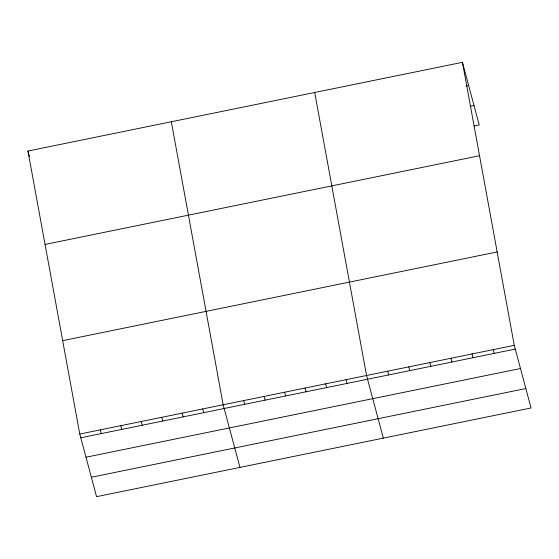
<?xml version="1.0" encoding="UTF-8"?>
<svg xmlns="http://www.w3.org/2000/svg" width="559" height="559" viewBox="0 0 559 559"><rect width="100%" height="100%" fill="white"/><g stroke="black" fill="none" stroke-linecap="round" stroke-linejoin="round"><path stroke-width="0.84" d="M462.433 62.328L514.266 345.343L531.05 407.972L96.567 496.671L79.783 434.043L27.95 151.028L462.433 62.328L479.217 124.957L474.151 125.992M466.108 86.016L468.638 85.499M470.629 106.21L474.004 105.525M45.055 244.423L479.538 155.723M62.678 340.648L497.161 251.948M79.783 434.043L514.266 345.343M80.789 437.774L515.272 349.082M85.995 457.213L520.478 368.514M91.362 477.239L525.844 388.54M493.164 349.654L494.163 353.386M472.062 353.959L473.061 357.697M450.959 358.27L451.958 362.001M429.857 362.581L430.856 366.313M408.755 366.886L409.754 370.617M387.646 371.197L388.652 374.928M383.327 438.13L366.543 375.501L314.71 92.487M346.063 379.687L347.062 383.418M325.583 383.865L326.582 387.597M305.095 388.044L306.094 391.782M284.615 392.229L285.614 395.961M264.127 396.408L265.134 400.146M243.647 400.593L244.646 404.325M239.944 467.401L223.167 404.772L171.327 121.757M202.679 408.95L203.686 412.689M182.199 413.136L183.198 416.867M161.719 417.314L162.718 421.053M141.231 421.5L142.238 425.231M120.751 425.679L121.75 429.417M27.95 151.028L28.754 154.011M28.949 154.759L29.382 156.38M100.271 429.864L101.27 433.595"/></g></svg>
